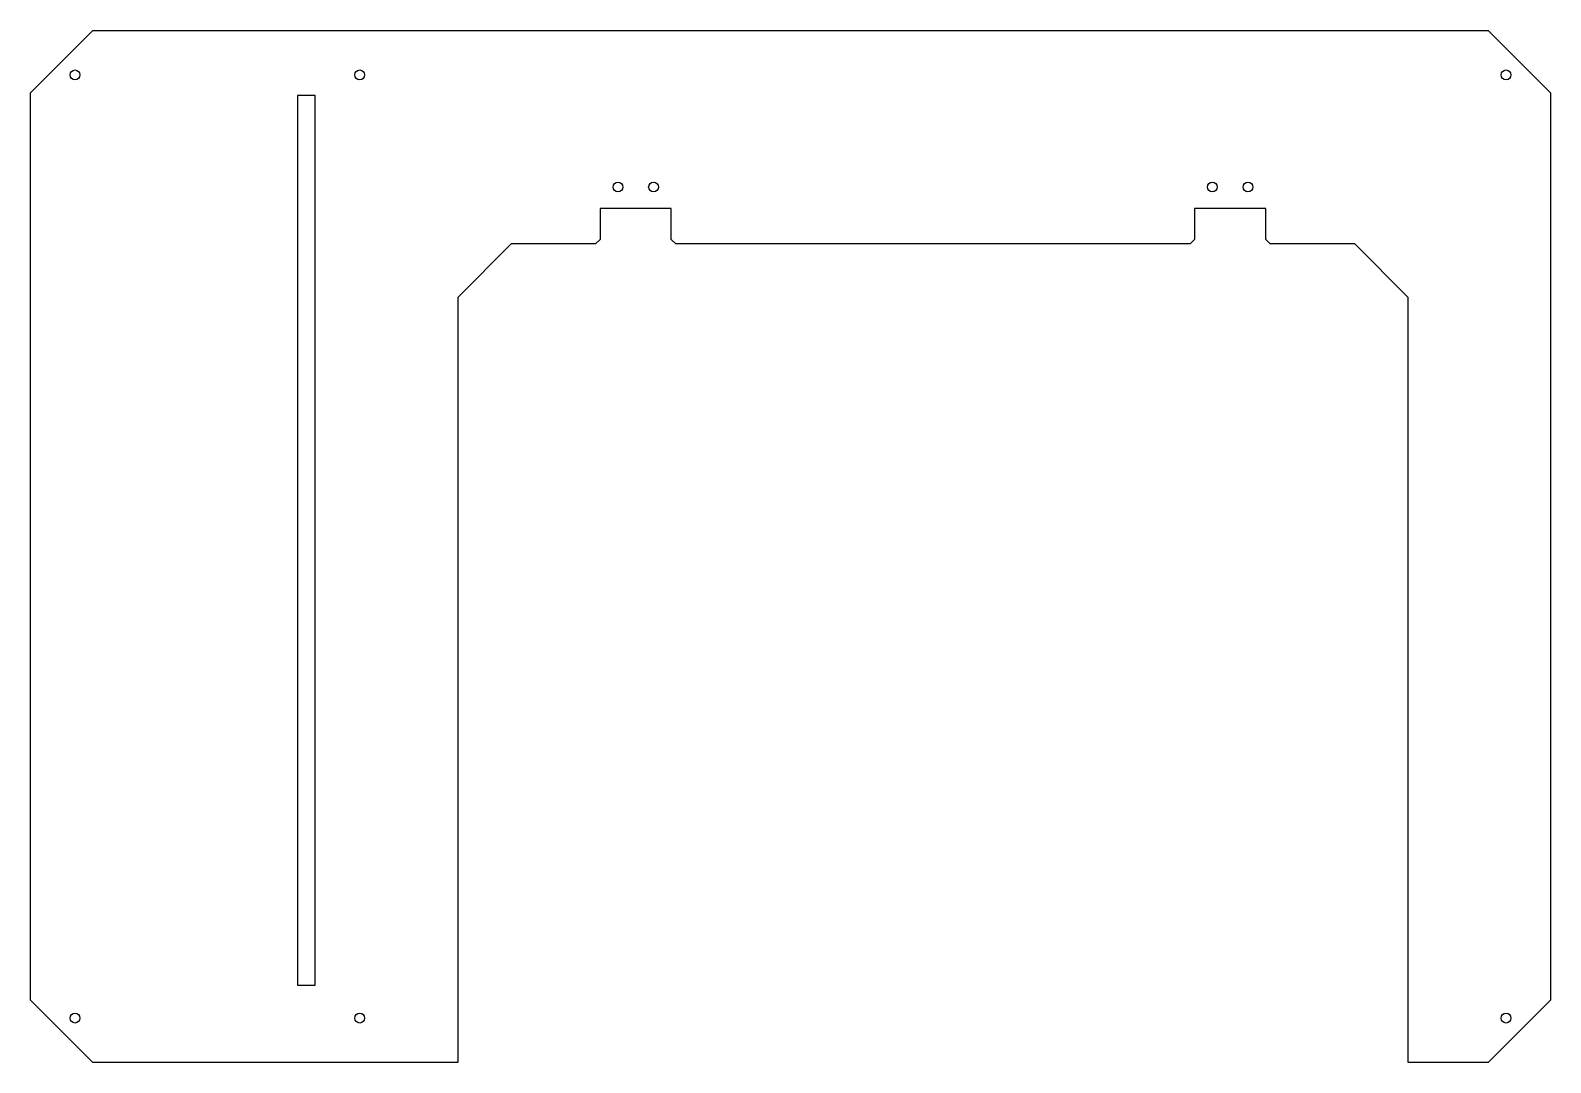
# Model space of a CAD drawing. Header units: millimetres. Extents: x -799 to 55, y -71 to 509.
import ezdxf

# ---------------------------------------------------------------- set-up
doc = ezdxf.new("R2010")
doc.units = ezdxf.units.MM
doc.layers.get('0').update_dxf_attribs({"linetype": 'CONTINUOUS'})

msp = doc.modelspace()

# ---------------------------------------------------------------- linework, layer by layer
for points in [[(-102.28, 389.43), (-104.78, 391.93), (-104.78, 409.43), (-144.78, 409.43), (-144.78, 391.93), (-147.28, 389.43), (-436.17, 389.43), (-438.67, 391.93), (-438.67, 409.43), (-478.67, 409.43), (-478.67, 391.93), (-481.17, 389.43), (-528.67, 389.43), (-558.67, 359.43), (-558.67, -70.57), (-763.67, -70.57), (-798.67, -35.57), (-798.67, 474.43), (-763.67, 509.43), (20.22, 509.43), (55.22, 474.43), (55.22, -35.57), (20.22, -70.57), (-24.78, -70.57), (-24.78, 359.43), (-54.78, 389.43)], [(-638.67, 472.87), (-648.67, 472.87), (-648.67, -27.13), (-638.67, -27.13)]]:
    msp.add_lwpolyline(points, close=True)
for centre in [(-773.67, 484.43), (-613.67, 484.43), (30.22, 484.43), (-468.67, 421.43), (-448.67, 421.43), (-134.78, 421.43), (-114.78, 421.43), (-773.67, -45.57), (-613.67, -45.57), (30.22, -45.57)]:
    msp.add_circle(centre, 2.75)

doc.saveas('drawing.dxf')
